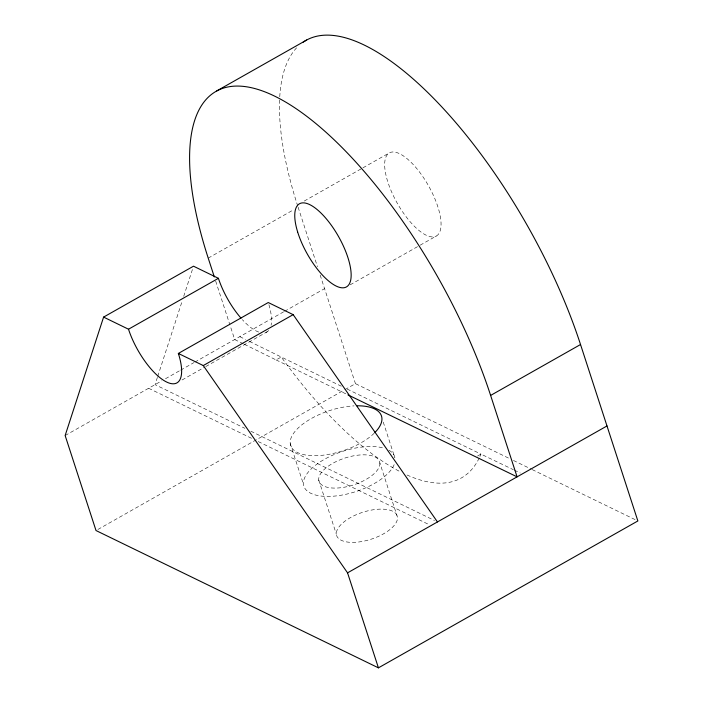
<?xml version="1.0" encoding="UTF-8"?>
<svg xmlns="http://www.w3.org/2000/svg" width="703" height="703" viewBox="0 0 703 703"><rect width="100%" height="100%" fill="white"/><g stroke="black" fill="none" stroke-linecap="round" stroke-linejoin="round"><path stroke-width="0.53" stroke-dasharray="3.52 2.64" d="M157.41 377.362L155.047 384.638L244.908 428.32M157.744 376.325L182.367 300.48M183.711 296.323L192.824 268.274M304.276 201.04L362.01 168.36M362.95 167.824L389.453 152.815M208.22 258.115L293.388 209.889M65.142 435.535L161.681 380.877M165.477 378.732L179.696 370.683M180.645 370.138L193.914 362.625M194.863 362.089L283.625 311.833M284.574 311.297L324.575 288.643M182.077 379.971L204.793 367.107M205.742 366.571L267.254 331.746M350.164 284.812L419.243 245.699M420.192 245.162L436.282 236.059A47.751 17.891 60.5 0 0 414.788 166.26A47.751 17.891 60.5 0 0 387.529 180.996A47.751 17.891 60.5 0 0 436.282 236.059M244.31 344.294L276.121 359.936L281.262 357.027L341.271 386.202M97.919 529.464L344.004 390.13M344.953 389.594L355.446 383.653L509.49 458.549M477.53 456.062L480.957 454.12L513.383 469.701M514.359 470.175L520.255 473.005M513.436 460.465L531.213 469.103M532.197 469.586L637.858 520.958M347.168 389.075L480.957 454.12A270.611 101.373 60.5 0 1 479.648 457.117M276.121 359.936L346.948 394.374M250.83 431.203L434.498 520.501M148.623 388.267L252.307 438.681M258.229 441.563L429.058 524.623M239.811 336.64L245.593 339.487M249.451 341.386L281.262 357.027A270.611 101.373 60.5 0 0 400.279 471.766M243.352 343.82L234.679 339.549L230.268 325.972M383.249 422.09L394.787 457.583M298.116 207.209L317.457 266.718M320.164 275.075L355.446 383.653M379.848 462.908A31.837 14.104 -18 0 1 335.357 488.093A31.837 14.104 -18 0 1 332.686 463.382A31.837 14.104 -18 0 1 379.848 462.908L397.485 517.197A31.837 14.104 -18 0 1 352.994 542.382A31.837 14.104 -18 0 1 350.322 517.672A31.837 14.104 -18 0 1 397.485 517.197M318.74 480.017L336.386 534.306M290.242 443.584L303.468 484.297M215.68 281.086L229.925 324.935M479.191 458.075A270.611 101.373 60.5 0 1 406.993 474.991M297.782 206.19A270.611 101.373 60.5 0 1 279.697 97.831M279.759 96.777A270.611 101.373 60.5 0 1 297.808 46.591M258.678 332.036A47.751 17.891 60.5 0 1 242.333 319.628M268.906 304.645A47.751 17.891 60.5 0 1 271.068 325.287M268.678 330.489A47.751 17.891 60.5 0 1 264.609 332.783M374.207 433.224A47.751 21.16 -18 0 1 312.993 455.685A47.751 21.16 -18 0 1 295.04 431.378A47.751 21.16 -18 0 1 354.022 405.886M394.163 464.604A47.751 21.16 -18 0 1 330.19 496.371A47.751 21.16 -18 0 1 312.703 467.539A47.751 21.16 -18 0 1 384.242 448.25M388.864 450.192A47.751 21.16 -18 0 1 394.981 457.715"/><path stroke-width="1.05" d="M240.997 318.134A47.751 17.891 60.5 0 1 218.413 278.309L193.501 266.191L103.596 317.097L65.142 435.535L96.012 530.537L378.425 667.85L637.858 520.958L580.529 344.523A270.611 101.373 60.5 0 0 444.481 109.809A270.611 101.373 60.5 0 0 303.248 42.101M216.744 90.924L306.649 40.027M103.596 317.097L128.508 329.215L218.413 278.309M128.508 329.215A47.751 17.891 60.5 0 0 166.664 382.045A47.751 17.891 60.5 0 0 178.351 353.442L268.256 302.536L293.169 314.654L437.459 521.942M178.351 353.442L203.272 365.56L293.169 314.654M347.932 394.858L517.083 476.854L490.624 395.429L580.529 344.523M378.425 667.85L347.554 572.848L606.988 425.956M203.272 365.56L347.554 572.848M214.318 276.912L208.22 258.115A270.611 101.373 60.5 0 1 274.451 96.047A270.611 101.373 60.5 0 1 490.624 395.429M356.975 405.798A47.751 21.16 -18 0 1 374.936 432.503M297.624 231.902A47.751 17.891 60.5 0 0 346.377 286.956A47.751 17.891 60.5 0 0 324.883 217.157A47.751 17.891 60.5 0 0 297.624 231.902"/></g></svg>
